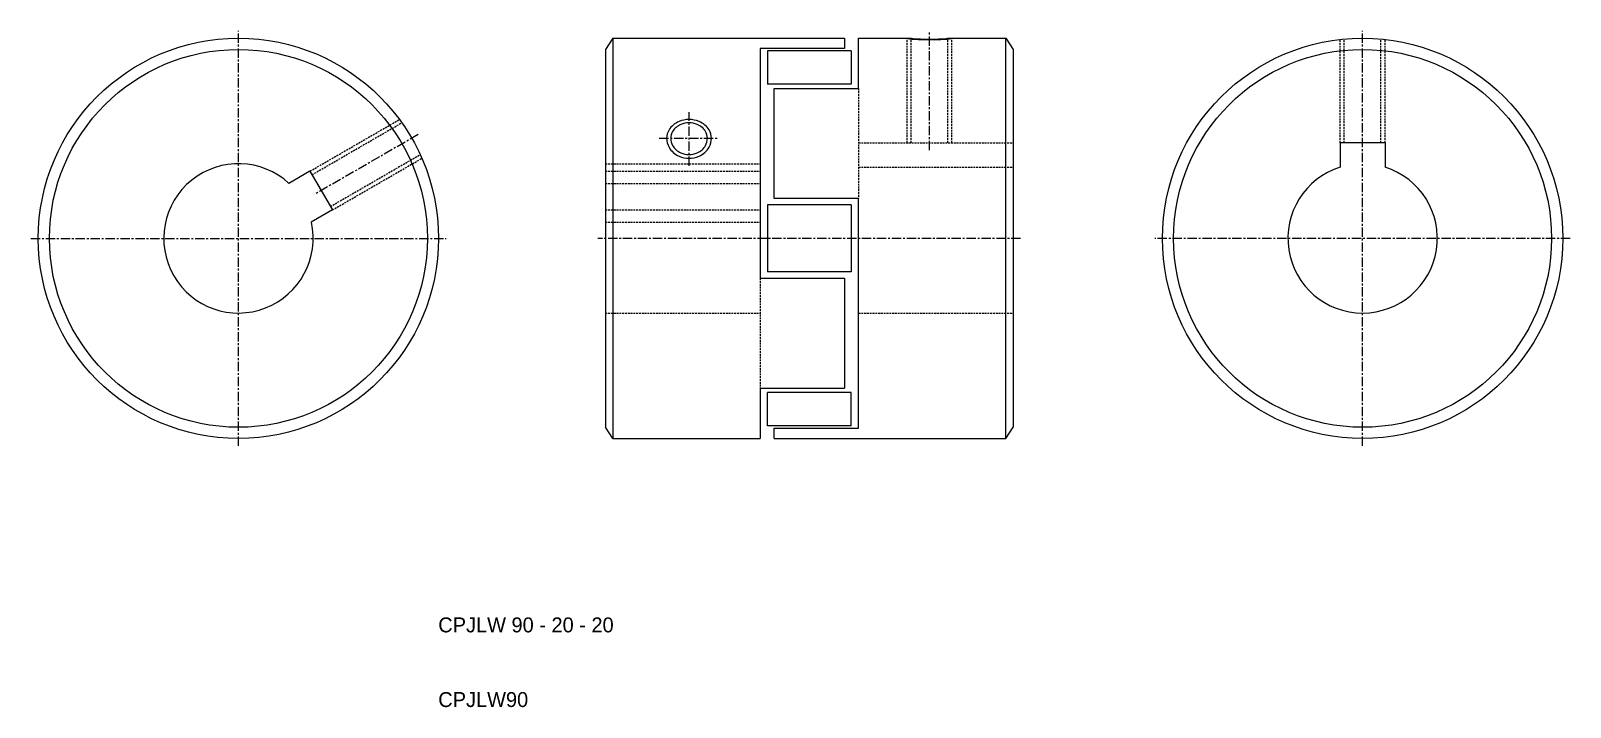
# Model space of a CAD drawing. Extents: x 89 to 295, y 62 to 153.
import ezdxf

# ---------------------------------------------------------------- set-up
doc = ezdxf.new("R2010")
doc.units = 0
doc.linetypes.add('CENTER', pattern=[2, 1.25, -0.25, 0.25, -0.25])
doc.linetypes.add('HIDDEN', pattern=[0.375, 0.25, -0.125])
doc.layers.get('0').update_dxf_attribs({"linetype": 'CONTINUOUS'})
for name, color, linetype in [('CENTER', 1, 'CENTER'), ('CONTINUOUS', 7, 'CONTINUOUS'), ('DOTTED', 2, 'HIDDEN'), ('THIN', 4, 'CONTINUOUS')]:
    doc.layers.add(name, color=color, linetype=linetype)

msp = doc.modelspace()

# ---------------------------------------------------------------- linework, layer by layer
at = {"layer": 'CENTER'}
for p, q in [((116.85, 97.24), (116.85, 152.84)), ((209.39, 136.84), (209.39, 152.84)), ((267.38, 97.24), (267.38, 152.84)), ((177.19, 134.76), (177.19, 141.96)), ((140.92, 138.94), (127.06, 130.94)), ((173.19, 138.44), (181.19, 138.44)), ((89.05, 125.04), (144.65, 125.04)), ((221.59, 125.04), (164.99, 125.04)), ((295.18, 125.04), (239.58, 125.04))]:
    msp.add_line(p, q, dxfattribs=at)
at = {"layer": 'CONTINUOUS'}
for p, q in [((166.99, 151.84), (165.99, 150.34)), ((166.99, 151.84), (197.99, 151.84)), ((166.99, 151.84), (166.99, 98.24)), ((197.99, 151.84), (197.99, 150.46)), ((199.89, 145.11), (199.89, 151.84)), ((199.89, 151.84), (206.93, 151.84)), ((211.85, 151.84), (219.59, 151.84)), ((219.59, 151.84), (220.59, 150.34)), ((219.59, 98.24), (219.59, 151.84)), ((165.99, 150.34), (165.99, 99.74)), ((186.69, 150.46), (186.69, 119.7)), ((197.99, 150.46), (186.69, 150.46)), ((198.89, 150.17), (187.69, 150.17)), ((187.69, 150.17), (187.69, 145.67)), ((198.89, 150.17), (198.89, 145.67)), ((220.59, 150.34), (220.59, 99.74)), ((198.89, 145.67), (187.69, 145.67)), ((188.59, 145.11), (199.89, 145.11)), ((188.59, 130.39), (188.59, 145.11)), ((264.38, 137.84), (264.38, 134.58)), ((270.38, 137.84), (264.38, 137.84)), ((270.38, 137.84), (270.38, 134.58)), ((126.43, 134.04), (123.61, 132.41)), ((126.43, 134.04), (129.43, 128.84)), ((199.89, 130.39), (188.59, 130.39)), ((199.89, 99.63), (199.89, 130.39)), ((129.43, 128.84), (126.61, 127.21)), ((187.69, 129.54), (187.69, 120.54)), ((198.89, 129.54), (187.69, 129.54)), ((198.89, 129.54), (198.89, 120.54)), ((186.69, 119.7), (197.99, 119.7)), ((198.89, 120.54), (187.69, 120.54)), ((197.99, 119.7), (197.99, 104.97)), ((186.69, 104.97), (197.99, 104.97)), ((186.69, 104.97), (186.69, 98.24)), ((187.69, 99.91), (187.69, 104.41)), ((198.89, 104.41), (187.69, 104.41)), ((198.89, 99.91), (198.89, 104.41)), ((166.99, 98.24), (165.99, 99.74)), ((198.89, 99.91), (187.69, 99.91)), ((188.59, 98.24), (188.59, 99.63)), ((188.59, 99.63), (199.89, 99.63)), ((219.59, 98.24), (220.59, 99.74)), ((166.99, 98.24), (186.69, 98.24)), ((188.59, 98.24), (219.59, 98.24))]:
    msp.add_line(p, q, dxfattribs=at)
for points in [[(206.93, 151.84, 0.082275), (207.19, 151.79, 0.010664), (207.65, 151.76, 0.005605), (208.29, 151.74, 0.005645), (209.39, 151.73, 0.005645), (210.49, 151.74, 0.005605), (211.13, 151.76, 0.010664), (211.59, 151.79, 0.082275), (211.85, 151.84, 0.082275), (211.85, 151.84, 0.082275)], [(179.65, 138.44, 0.135192), (179.39, 139.37, 0.083924), (178.93, 139.91, 0.075407), (178.29, 140.3, 0.099675), (177.19, 140.52, 0.099675), (176.09, 140.3, 0.075407), (175.45, 139.91, 0.083924), (174.99, 139.37, 0.135192), (174.73, 138.44, 0.135192)], [(174.73, 138.44, 0.129156), (174.99, 137.46, 0.083129), (175.45, 136.9, 0.077192), (176.09, 136.49, 0.104666), (177.19, 136.26, 0.104666), (178.29, 136.49, 0.077192), (178.93, 136.9, 0.083129), (179.39, 137.46, 0.129156), (179.65, 138.44, 0.129156), (179.65, 138.44, 0.129156)]]:
    msp.add_lwpolyline(points, format="xyb", dxfattribs=at)
for centre, radius in [((116.85, 125.04), 26.8), ((267.38, 125.04), 26.8), ((116.85, 125.04), 25.3), ((267.38, 125.04), 25.3)]:
    msp.add_circle(centre, radius, dxfattribs=at)
for centre, start, end in [((116.85, 125.04), 47.4576, 12.5424), ((267.38, 125.04), 107.4576, 72.5424)]:
    msp.add_arc(centre, 10, start, end, dxfattribs=at)
at = {"layer": 'DOTTED'}
for p, q in [((206.39, 137.84), (206.39, 151.84)), ((206.93, 137.84), (206.93, 151.84)), ((211.85, 137.84), (211.85, 151.84)), ((212.39, 137.84), (212.39, 151.84)), ((264.38, 137.84), (264.38, 151.67)), ((264.92, 137.84), (264.92, 151.73)), ((269.84, 137.84), (269.84, 151.73)), ((270.38, 137.84), (270.38, 151.67)), ((199.89, 145.11), (199.89, 130.39)), ((126.43, 134.04), (138.41, 140.96)), ((126.7, 133.57), (138.73, 140.52)), ((129.16, 129.31), (141.19, 136.26)), ((199.89, 137.84), (220.59, 137.84)), ((129.43, 128.84), (141.41, 135.76)), ((165.99, 135.04), (186.69, 135.04)), ((165.99, 135.04), (186.69, 135.04)), ((165.99, 134.04), (186.69, 134.04)), ((199.89, 134.58), (220.59, 134.58)), ((165.99, 132.41), (186.69, 132.41)), ((165.99, 128.84), (186.69, 128.84)), ((165.99, 127.21), (186.69, 127.21)), ((186.69, 119.7), (186.69, 104.97)), ((165.99, 115.04), (186.69, 115.04)), ((199.89, 115.04), (220.59, 115.04))]:
    msp.add_line(p, q, dxfattribs=at)
at = {"layer": 'THIN'}
for points in [[(206.39, 151.84, 0.099231), (206.71, 151.77, 0.013002), (207.27, 151.72, 0.006843), (208.05, 151.69, 0.006895), (209.39, 151.67, 0.006895), (210.73, 151.69, 0.006843), (211.51, 151.72, 0.013002), (212.08, 151.77, 0.099231), (212.39, 151.84, 0.099231), (212.39, 151.84, 0.099231)], [(180.19, 138.44, 0.135892), (179.88, 139.57, 0.084), (179.31, 140.22, 0.075195), (178.53, 140.69, 0.099118), (177.19, 140.96, 0.099118), (175.85, 140.69, 0.075195), (175.07, 140.22, 0.084), (174.51, 139.57, 0.135892), (174.19, 138.44, 0.135892)], [(174.19, 138.44, 0.128517), (174.51, 137.24, 0.08303), (175.07, 136.55, 0.077376), (175.85, 136.04, 0.105215), (177.19, 135.76, 0.105215), (178.53, 136.04, 0.077376), (179.31, 136.55, 0.08303), (179.88, 137.24, 0.128517), (180.19, 138.44, 0.128517), (180.19, 138.44, 0.128517)]]:
    msp.add_lwpolyline(points, format="xyb", dxfattribs=at)

# ---------------------------------------------------------------- texts
for s, p in [('CPJLW 90 - 20 - 20', (143.61, 72.27)), ('CPJLW90', (143.61, 62.27))]:
    msp.add_text(s, height=2).set_placement(p)

doc.saveas('drawing.dxf')
